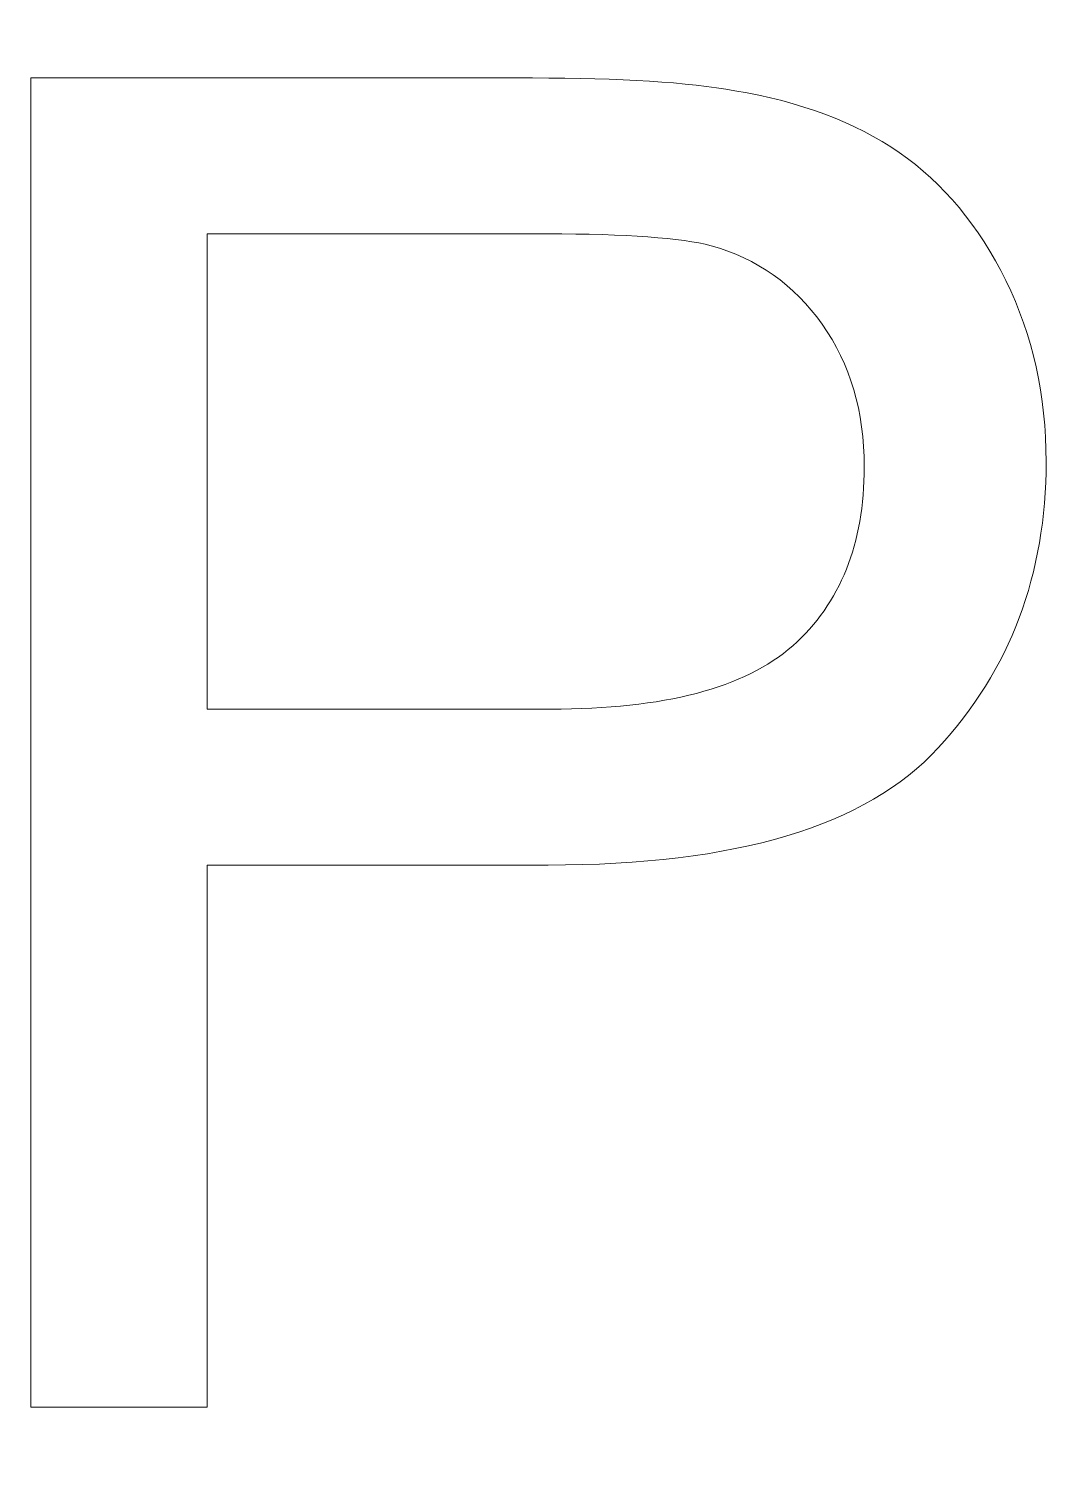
# Model space of a CAD drawing. Header units: millimetres. Extents: x 33157 to 59611, y -29750 to 1750.
# Drawn here: x 53686.177 to 53687.531, y 201.371 to 203.292 of the extents above; entities that cross this region are included whole.
import ezdxf

# ---------------------------------------------------------------- set-up
doc = ezdxf.new("R2010")
doc.units = ezdxf.units.MM
doc.layers.get('0').update_dxf_attribs({"lineweight": 18})

msp = doc.modelspace()

# ---------------------------------------------------------------- linework, layer by layer
for points, knots in [([(53686.17989502082, 201.4582649131414), (53686.17989502082, 201.4582649131414), (53686.17989502082, 203.2263649131412), (53686.17989502082, 203.2263649131412), (53686.17989502082, 203.2263649131412), (53686.84749502075, 203.2263649131412), (53686.84749502075, 203.2263649131412), (53686.96479502079, 203.2263649131412), (53687.05449502074, 203.2205649131415), (53687.11669502078, 203.2094649131413), (53687.20349502077, 203.1950649131413), (53687.2763950208, 203.1674649131414), (53687.33519502074, 203.1271649131413), (53687.39409502075, 203.0864649131415), (53687.44139502078, 203.0296649131415), (53687.47719502079, 202.9567649131416), (53687.51299502081, 202.8839649131414), (53687.53069502077, 202.8036649131416), (53687.53069502077, 202.7159649131413), (53687.53069502077, 202.5661649131414), (53687.48299502078, 202.4390649131415), (53687.38709502082, 202.3352649131416), (53687.29159502077, 202.2311649131414), (53687.11829502074, 202.1793649131416), (53686.86809502079, 202.1793649131416), (53686.86809502079, 202.1793649131416), (53686.41449502078, 202.1793649131416), (53686.41449502078, 202.1793649131416), (53686.41449502078, 202.1793649131416), (53686.41449502078, 201.4582649131414), (53686.41449502078, 201.4582649131414), (53686.41449502078, 201.4582649131414), (53686.17989502082, 201.4582649131414), (53686.17989502082, 201.4582649131414)], [0, 0, 0, 0, 136262.4799069059, 136262.4799069059, 136262.4799069059, 272524.9598138118, 272524.9598138118, 272524.9598138118, 408787.4397207177, 408787.4397207177, 408787.4397207177, 545049.9196276235, 545049.9196276235, 545049.9196276235, 681312.3995345297, 681312.3995345297, 681312.3995345297, 817574.8794414353, 817574.8794414353, 817574.8794414353, 953837.3593483414, 953837.3593483414, 953837.3593483414, 1090099.839255247, 1090099.839255247, 1090099.839255247, 1226362.319162153, 1226362.319162153, 1226362.319162153, 1362624.799069059, 1362624.799069059, 1362624.799069059, 1498887.278975965, 1498887.278975965, 1498887.278975965, 1498887.278975965]), ([(53686.41449502078, 202.3867649131414), (53686.41449502078, 202.3867649131414), (53686.87139502077, 202.3867649131414), (53686.87139502077, 202.3867649131414), (53687.02279502081, 202.3867649131414), (53687.12979502077, 202.4147649131414), (53687.19359502077, 202.4711649131416), (53687.25699502075, 202.5275649131415), (53687.2886950208, 202.6065649131415), (53687.2886950208, 202.7090649131414), (53687.2886950208, 202.7826649131414), (53687.2701950208, 202.8460649131414), (53687.23269502076, 202.8987649131413), (53687.19529502079, 202.9514649131413), (53687.14589502077, 202.9863649131414), (53687.08499502073, 203.0032649131415), (53687.04549502078, 203.0135649131414), (53686.97259502075, 203.0189649131414), (53686.86679502079, 203.0189649131414), (53686.86679502079, 203.0189649131414), (53686.41449502078, 203.0189649131414), (53686.41449502078, 203.0189649131414), (53686.41449502078, 203.0189649131414), (53686.41449502078, 202.3867649131414), (53686.41449502078, 202.3867649131414)], [0, 0, 0, 0, 138839.4596106134, 138839.4596106134, 138839.4596106134, 277678.9192212268, 277678.9192212268, 277678.9192212268, 416518.3788318402, 416518.3788318402, 416518.3788318402, 555357.8384424536, 555357.8384424536, 555357.8384424536, 694197.2980530671, 694197.2980530671, 694197.2980530671, 833036.7576636805, 833036.7576636805, 833036.7576636805, 971876.2172742939, 971876.2172742939, 971876.2172742939, 1110715.676884907, 1110715.676884907, 1110715.676884907, 1110715.676884907])]:
    msp.add_open_spline(points, degree=3, knots=knots)

doc.saveas('drawing.dxf')
